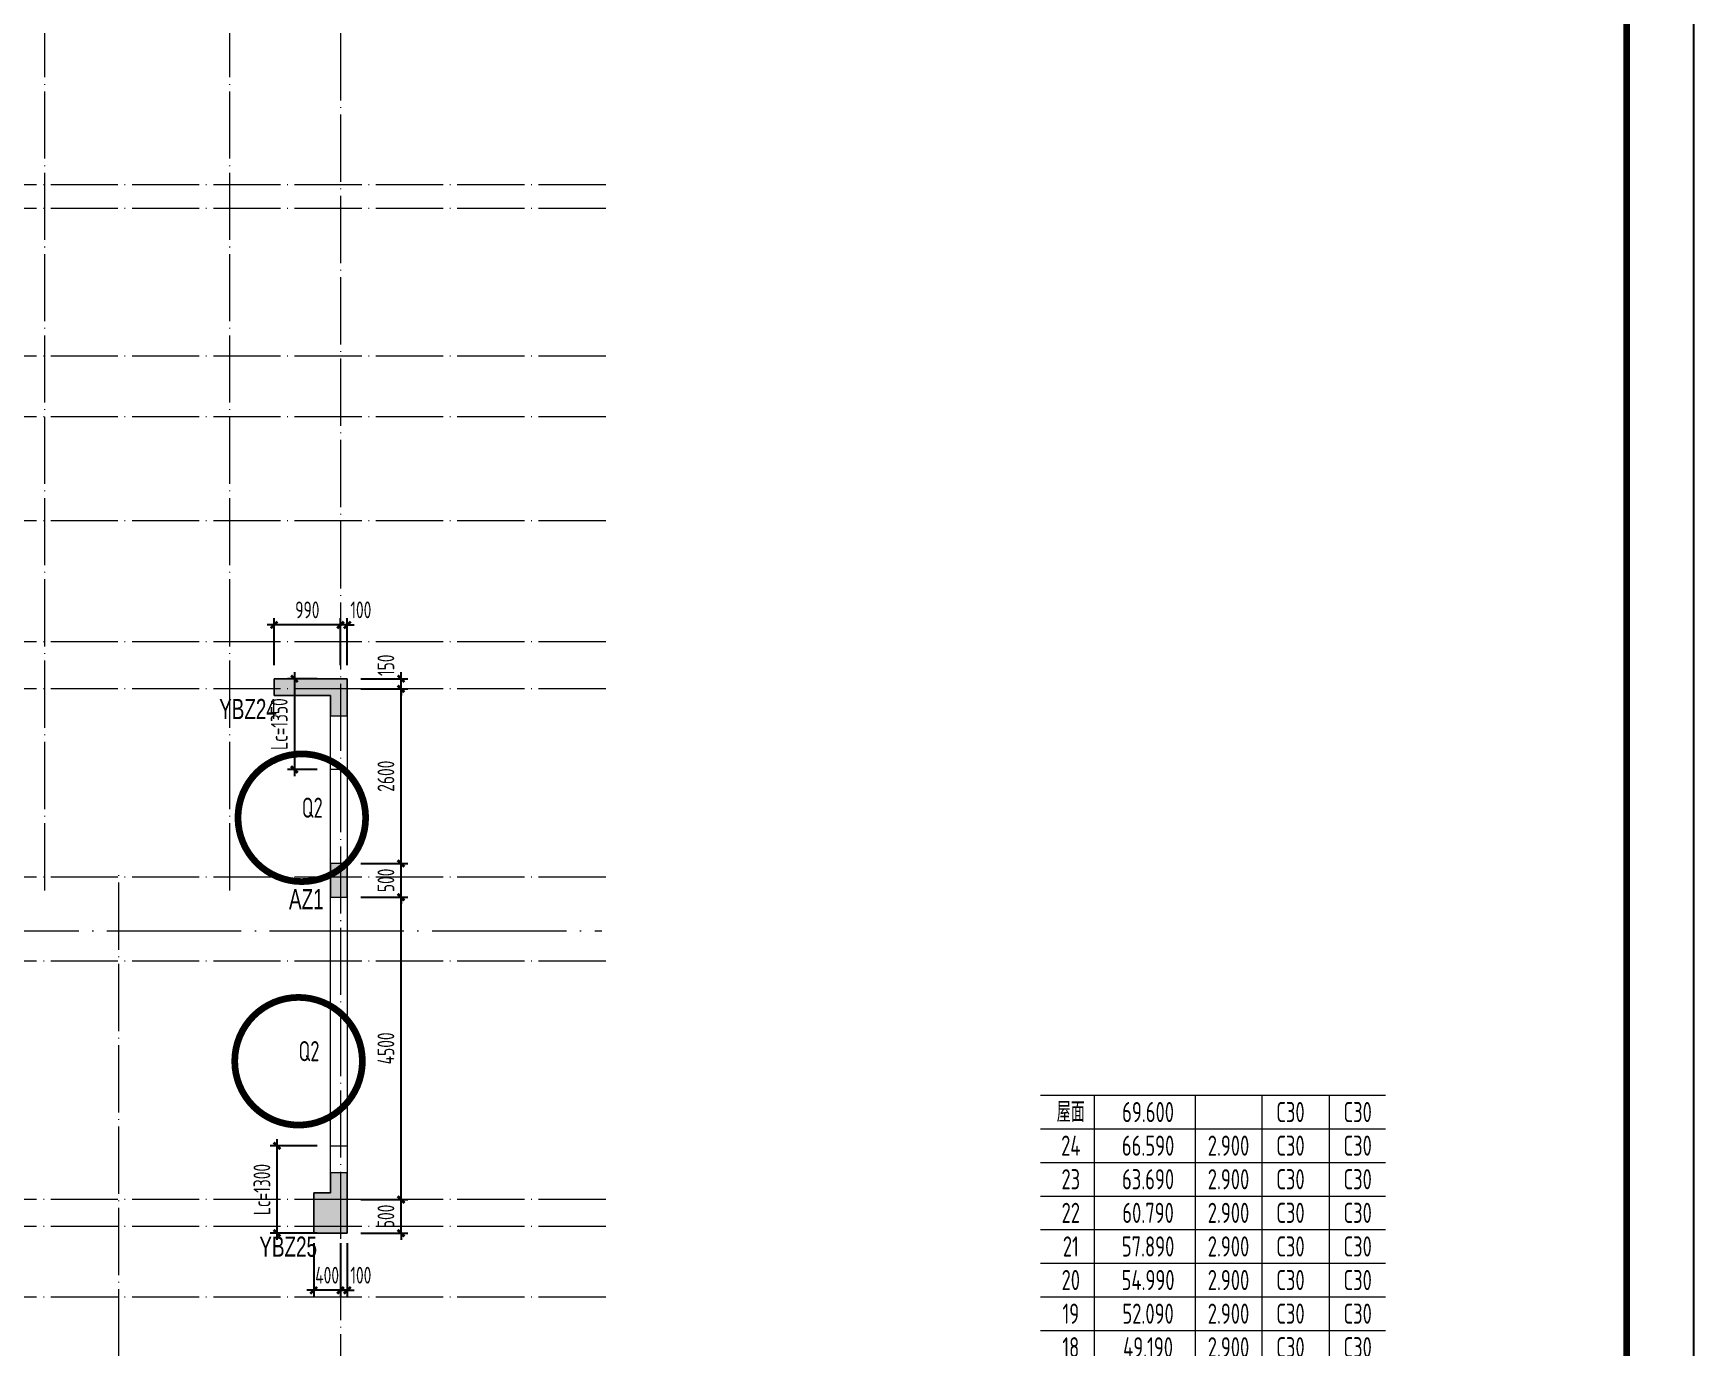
# Model space of a CAD drawing. Extents: x -129922 to 1190196, y -520662 to 139923.
# Drawn here: x 333122 to 357836, y -286258 to -266713 of the extents above; entities that cross this region are included whole.
import ezdxf
from ezdxf.enums import TextEntityAlignment as Align

# ---------------------------------------------------------------- set-up
doc = ezdxf.new("R2010")
doc.units = 0
doc.header["$LTSCALE"] = 1000
doc.header["$MEASUREMENT"] = 0
doc.linetypes.add('DASH', pattern=[0.35, 0.25, -0.1])
doc.linetypes.add('DOTE', pattern=[2.42, 2, -0.2, 0.02, -0.2])
for name, color, linetype, lineweight in [('A-轴线-塔楼', 1, 'DOTE', 9), ('A-轴线-隔墙', 41, 'DOTE', 9), ('S-基础-HATCH', 251, 'Continuous', 20), ('S-墙柱-COLU', 50, 'Continuous', 20), ('S-墙柱-DIM', 3, 'Continuous', 20), ('S-墙柱-Lc填充', 8, 'Continuous', 9), ('S-墙柱-WALL', 6, 'Continuous', 20), ('S-墙柱-编号', 4, 'Continuous', 20), ('S-轴网-轴线', 1, 'DOTE', 9), ('S-通用-TEXT', 7, 'Continuous', 20)]:
    doc.layers.add(name, color=color, linetype=linetype, lineweight=lineweight)
doc.layers.add('Tc', color=60, linetype='Continuous', plot=False)
doc.layers.add('Y-云图图框', color=7, linetype='Continuous')
doc.styles.add('_YT_Name', font='', dxfattribs={"width": 0.8})
doc.styles.add('_YT_Sign_Text', font='ros.shx', dxfattribs={"width": 0.8, "bigfont": 'hztxt.shx'})
doc.styles.add('BW_Dim', font='Bweng.shx', dxfattribs={"width": 0.7, "bigfont": 'hztxt.shx'})
doc.styles.get("Standard").update_dxf_attribs({"font": 'gbenor.shx', "bigfont": 'gbcbig.shx'})
doc.styles.add('TSSD_Dimension', font='tssdeng.shx', dxfattribs={"width": 0.7, "bigfont": 'HZTXT.SHX'})
doc.styles.add('TSSD_NORM', font='tssdeng.shx', dxfattribs={"width": 0.7, "bigfont": 'tssdchn.shx'})
doc.styles.add('TSSD_Rein', font='tssdeng.shx', dxfattribs={"width": 0.7, "bigfont": 'hztxt.shx'})
doc.styles.get('_YT_Name').set_extended_font_data('SimHei')
doc.dimstyles.new('TSSD_100_100', dxfattribs={"dimtxt": 250, "dimasz": 100, "dimexe": 100, "dimexo": 200, "dimgap": 100, "dimtad": 1, "dimdec": 0, "dimzin": 0, "dimdsep": 46, "dimtxsty": 'TSSD_Dimension', "dimblk": 'ARCHTICK', "dimcen": 0, "dimdle": 100, "dimclrt": 7, "dimadec": 0, "dimazin": 0, "dimtfac": 1, "dimtdec": 0, "dimtix": 1, "dimtmove": 2, "dimatfit": 0, "dimfxl": 0, "dimtolj": 1, "dimtzin": 0, "dimarcsym": 0})
doc.dimstyles.new('TSSD_100_100$0', dxfattribs={"dimtxt": 250, "dimasz": 100, "dimexe": 100, "dimexo": 250, "dimgap": 100, "dimtad": 1, "dimdec": 0, "dimzin": 0, "dimdsep": 46, "dimtxsty": 'TSSD_Dimension', "dimblk": 'ARCHTICK', "dimcen": 0, "dimdle": 100, "dimclrd": 3, "dimclre": 3, "dimclrt": 7, "dimadec": 0, "dimazin": 0, "dimtfac": 1, "dimtdec": 0, "dimtix": 1, "dimtmove": 2, "dimatfit": 0, "dimldrblk": 'ARCHTICK', "dimfxl": 0, "dimtolj": 1, "dimtzin": 0, "dimarcsym": 0})

# ---------------------------------------------------------------- blocks, each defined once
blk = doc.blocks.new('ECMCTK_A1_横_单行图名--0')
at = {"color": 4}
blk.add_lwpolyline([(0, 0), (841, 0), (841, 594), (0, 594)], close=True, dxfattribs=at)
at = {"const_width": 1}
blk.add_lwpolyline([(25, 10), (831, 10), (831, 584), (25, 584)], close=True, dxfattribs=at)
at = {"color": 80, "flags": 3}
for tag, height, p in [('YTHQINS', 3, (34.31, 585.5)), ('ECMCKEY', 3, (292.07, 288.23)), ('YTTQINS', 5.62, (848.03, 12.81)), ('YTBARCODE_T1', 3, (749.78, 5.95)), ('YTFRAME', 3, (652.76, 5.84))]:
    blk.add_attdef(tag, text='', height=height, dxfattribs=at).set_placement(p, align=Align.MIDDLE_CENTER)
for tag, height, style, width, p in [('证书编号', 4, '_YT_Sign_Text', 0.8, (708.87, 43.81)), ('审查批准号', 4, '_YT_Sign_Text', 0.8, (761.06, 43.81)), ('工程号', 4, '_YT_Sign_Text', 0.5, (804.08, 44.12)), ('设计单位', 6, '_YT_Name', 0.8, (623.75, 38.6)), ('建设单位', 4, '_YT_Sign_Text', 0.8, (734.96, 36.11)), ('阶段', 4, '_YT_Sign_Text', 0.8, (804.08, 35.81)), ('项目号', 4, '_YT_Sign_Text', 0.5, (822.08, 33.72)), ('项目名称', 4, '_YT_Sign_Text', 0.8, (734.96, 28.11)), ('专业', 4, '_YT_Sign_Text', 0.8, (804.08, 27.31)), ('图纸编号', 4, '_YT_Sign_Text', 0.5, (803.93, 19.36)), ('图纸名称', 4.5, '_YT_Name', 0.8, (735.39, 15.06)), ('版本号', 4, '_YT_Sign_Text', 0.8, (822.08, 13)), ('出图比例', 4.2, '_YT_Sign_Text', 0.8, (681.82, 11.78)), ('日期', 4, '_YT_Sign_Text', 0.5, (803.88, 12.13))]:
    blk.add_attdef(tag, text='', height=height, dxfattribs=dict(style=style, width=width)).set_placement(p, align=Align.CENTER)
at = {"style": '_YT_Sign_Text', "width": 0.8, "flags": 3}
for tag, p, height in [('[审定人]', (590.95, 27.81), 4.1), ('{审定人}', (605.87, 26.45), 6.24), ('[校对人]', (642.23, 27.82), 4.1), ('{校对人}', (658.35, 26.53), 6.24), ('{审核人}', (606.98, 18.44), 6.24), ('[设计人]', (642.47, 20.21), 4.1), ('{设计人}', (658.48, 18.54), 6.24), ('[审核人]', (591.01, 19.76), 4.1), ('{项目负责人}', (608.28, 10.72), 6.24), ('[项目负责人]', (590.78, 12.01), 4.1), ('[专业负责人]', (642.74, 11.77), 4.1), ('{专业负责人}', (658.58, 10.36), 6.24)]:
    blk.add_attdef(tag, p, '', height=height, dxfattribs=at)
at = {"color": 80, "flags": 3}
for tag, p in [('YTQRCODE', (551.04, 11.91)), ('YTBZSIT', (25, 10)), ('EXT_TK_LEFT', (25, 10))]:
    blk.add_attdef(tag, p, '', height=3, dxfattribs=at)
blk = doc.blocks.new('27F')
at = {"layer": 'S-通用-TEXT'}
for p, q in [((1009, 15068), (6141, 15068)), ((1809, 15068), (1809, 1293)), ((3309, 15068), (3309, 1293)), ((4309, 1293), (4309, 15068)), ((5309, 1293), (5309, 15068)), ((1009, 14568), (6141, 14568)), ((1009, 14068), (6141, 14068)), ((1009, 13568), (6141, 13568)), ((1009, 13068), (6141, 13068)), ((1009, 12568), (6141, 12568)), ((1009, 12068), (6141, 12068)), ((1009, 11568), (6141, 11568)), ((1009, 11068), (6141, 11068)), ((1009, 10568), (6141, 10568)), ((1009, 10068), (6141, 10068)), ((1009, 9568), (6141, 9568)), ((1009, 9068), (6141, 9068)), ((1009, 8568), (6141, 8568)), ((1009, 8068), (6141, 8068)), ((1009, 7568), (6141, 7568)), ((1009, 7068), (6141, 7068)), ((1009, 6568), (6141, 6568)), ((1009, 6068), (6141, 6068)), ((1009, 5568), (6141, 5568)), ((1009, 5068), (6141, 5068)), ((1009, 4568), (6141, 4568)), ((1009, 4068), (6141, 4068)), ((1009, 3568), (6141, 3568)), ((1009, 3068), (6141, 3068)), ((1009, 2068), (6141, 2068)), ((1009, 2007), (6141, 2007)), ((1009, 1293), (6141, 1293))]:
    blk.add_line(p, q, dxfattribs=at)
at = {"layer": 'S-通用-TEXT', "linetype": 'DASH'}
for p, q in [((1009, 2629), (6141, 2629)), ((1009, 2568), (6141, 2568)), ((1009, 2568), (6141, 2568)), ((1009, 2568), (6141, 2568))]:
    blk.add_line(p, q, dxfattribs=at)
at = {"layer": 'S-通用-TEXT'}
for points in [[(1009, 4586, 50, 50, 0), (744, 3854, 50, 50, 0), (745, 2735, 50, 50, 0), (1009, 2068, 0, 0, 0)], [(6141, 4074, 50, 50, 0), (6406, 3342, 50, 50, 0), (6406, 2735, 50, 50, 0), (6141, 2068, 0, 0, 0)]]:
    blk.add_lwpolyline(points, format="xyseb", dxfattribs=at)
at = {"layer": 'S-通用-TEXT', "const_width": 50}
blk.add_lwpolyline([(2361, 0), (4977, 0)], dxfattribs=at)
at = {"layer": 'S-通用-TEXT', "style": 'TSSD_Rein', "width": 0.7}
for s, p in [('屋面', (1459, 14818)), ('69.600', (2609, 14818)), ('C30', (4728, 14818)), ('C30', (5728, 14818)), ('24', (1459, 14318)), ('66.590', (2609, 14318)), ('2.900', (3806, 14318)), ('C30', (4728, 14318)), ('C30', (5728, 14318)), ('23', (1459, 13818)), ('63.690', (2609, 13818)), ('2.900', (3806, 13818)), ('C30', (4728, 13818)), ('C30', (5728, 13818)), ('22', (1459, 13318)), ('60.790', (2609, 13318)), ('2.900', (3806, 13318)), ('C30', (4728, 13318)), ('C30', (5728, 13318)), ('21', (1459, 12818)), ('57.890', (2609, 12818)), ('2.900', (3806, 12818)), ('C30', (4728, 12818)), ('C30', (5728, 12818)), ('20', (1459, 12318)), ('54.990', (2609, 12318)), ('2.900', (3806, 12318)), ('C30', (4728, 12318)), ('C30', (5728, 12318)), ('19', (1459, 11818)), ('52.090', (2609, 11818)), ('2.900', (3806, 11818)), ('C30', (4728, 11818)), ('C30', (5728, 11818)), ('18', (1459, 11318)), ('49.190', (2609, 11318)), ('2.900', (3806, 11318)), ('C30', (4728, 11318)), ('C30', (5728, 11318)), ('17', (1459, 10818)), ('46.290', (2609, 10818)), ('2.900', (3806, 10818)), ('C30', (4728, 10818)), ('C30', (5728, 10818)), ('16', (1459, 10318)), ('43.390', (2609, 10318)), ('2.900', (3806, 10318)), ('C30', (4728, 10318)), ('C30', (5728, 10318)), ('15', (1459, 9818)), ('40.490', (2609, 9818)), ('2.900', (3806, 9818)), ('C30', (4728, 9818)), ('C30', (5728, 9818)), ('14', (1459, 9318)), ('37.590', (2609, 9318)), ('2.900', (3806, 9318)), ('C30', (4728, 9318)), ('13', (1459, 8818)), ('34.690', (2609, 8818)), ('2.900', (3806, 8818)), ('C30', (4728, 8818)), ('12', (1459, 8318)), ('31.790', (2609, 8318)), ('2.900', (3806, 8318)), ('C30', (4728, 8318)), ('11', (1459, 7818)), ('28.890', (2609, 7818)), ('2.900', (3806, 7818)), ('C30', (4728, 7818)), ('10', (1459, 7318)), ('25.990', (2609, 7318)), ('2.900', (3806, 7318)), ('C30', (4728, 7318)), ('C40', (5728, 7318)), ('9', (1459, 6818)), ('23.090', (2609, 6818)), ('2.900', (3806, 6818)), ('C30', (4728, 6818)), ('C40', (5728, 6818)), ('8', (1459, 6318)), ('20.190', (2609, 6318)), ('2.900', (3806, 6318)), ('C30', (4728, 6318)), ('C40', (5728, 6318)), ('7', (1459, 5818)), ('17.290', (2609, 5818)), ('2.900', (3806, 5818)), ('C30', (4728, 5818)), ('C40', (5728, 5818)), ('6', (1459, 5318)), ('14.390', (2609, 5318)), ('2.900', (3806, 5318)), ('C30', (4728, 5318)), ('5', (1459, 4818)), ('11.490', (2609, 4818)), ('2.900', (3806, 4818)), ('C30', (4728, 4818)), ('4', (1459, 4318)), ('8.590', (2609, 4318)), ('2.900', (3806, 4318)), ('C30', (4728, 4318)), ('3', (1459, 3818)), ('5.690', (2609, 3818)), ('2.900', (3806, 3818)), ('C30', (4728, 3818)), ('2', (1459, 3318)), ('2.790', (2609, 3318)), ('2.900', (3806, 3318)), ('C30', (4728, 3318)), ('1', (1459, 2818)), ('-0.150', (2520, 2818)), ('2.940', (3806, 2818)), ('C30', (4728, 2818)), ('基础顶', (2520, 2318)), ('按实际', (3806, 2318)), ('详地下室', (4792, 2318)), ('-1', (1349, 2318)), ('标高 Hg', (2609, 1827)), ('层高', (3806, 1827)), ('梁、板', (4726, 1833)), ('墙、柱', (5726, 1833)), ('层号', (1459, 1674)), ('（m）', (2609, 1475)), ('（m）', (3806, 1475)), ('砼标号', (4726, 1480)), ('砼标号', (5726, 1480))]:
    blk.add_text(s, height=300, dxfattribs=at).set_placement(p, align=Align.MIDDLE_CENTER)
at = {"layer": 'S-通用-TEXT', "color": 6, "style": 'TSSD_Rein', "width": 0.7}
for s, p in [('C35', (5728, 9318)), ('C35', (5728, 8818)), ('C35', (5728, 8318)), ('C35', (5728, 7818)), ('C45', (5728, 5318)), ('C45', (5728, 4818)), ('C45', (5728, 4318)), ('C45', (5728, 3818)), ('C45', (5728, 3318)), ('C45', (5728, 2818)), ('C45', (5728, 2318))]:
    blk.add_text(s, height=300, dxfattribs=at).set_placement(p, align=Align.MIDDLE_CENTER)
at = {"layer": 'S-通用-TEXT', "color": 7, "style": 'TSSD_Rein', "width": 0.7}
for s, p in [('约束边缘构件', (500, 2502)), ('底部加强部位', (7150, 2013))]:
    blk.add_text(s, height=500, rotation=90, dxfattribs=at).set_placement(p)
at = {"layer": 'S-通用-TEXT', "style": 'TSSD_NORM', "width": 0.7}
for s, p in [('结 构 层 楼 面 ', (2665, 706)), ('标 高 砼 标 号', (2665, 106))]:
    blk.add_text(s, height=400, dxfattribs=at).set_placement(p)
blk = doc.blocks.new('24F')
at = {"layer": 'S-通用-TEXT'}
blk.add_blockref('27F', (0, 0), dxfattribs=at)
blk = doc.blocks.new('ZHOUWANG3')
at = {"layer": 'A-轴线-塔楼', "linetype": 'DOTE', "ltscale": 0.5}
for p, q in [((135852, 248942), (135852, 226834)), ((139798, 246686), (85362, 246686)), ((139798, 246336), (121152, 246336)), ((139798, 244136), (121152, 244136)), ((139798, 243236), (85362, 243236)), ((139798, 241686), (85362, 241686)), ((139798, 239886), (85362, 239886)), ((139798, 239186), (85362, 239186)), ((139798, 231586), (85362, 231586))]:
    blk.add_line(p, q, dxfattribs=at)
at = {"layer": 'A-轴线-隔墙', "ltscale": 0.5}
for p, q in [((131452, 236186), (131452, 248942)), ((134202, 236186), (134202, 248942)), ((139798, 236386), (129552, 236386)), ((132552, 226834), (132552, 236486)), ((139798, 235136), (129552, 235136)), ((139798, 231186), (85362, 231186)), ((139798, 230136), (85362, 230136))]:
    blk.add_line(p, q, dxfattribs=at)
blk = doc.blocks.new('_ArchTick')
at = {"color": 0, "linetype": 'ByBlock', "const_width": 0.4}
blk.add_lwpolyline([(-0.5, -0.5), (0.5, 0.5)], dxfattribs=at)
blk = doc.blocks.new('*D1210')
at = {"layer": 'Defpoints', "color": 0, "transparency": 16777216}
for p in [(337796, -279568), (338596, -279568), (337796, -284068)]:
    blk.add_point(p, dxfattribs=at)
at = {"layer": 'S-墙柱-DIM', "color": 0, "lineweight": -2, "transparency": 16777216}
for p, q in [((338596, -284168), (338596, -279468)), ((337996, -279568), (338696, -279568)), ((337996, -284068), (338696, -284068))]:
    blk.add_line(p, q, dxfattribs=at)
at = {"layer": 'S-墙柱-DIM', "color": 0, "lineweight": -2, "transparency": 16777216, "xscale": 100, "yscale": 100, "zscale": 100}
for p, rotation in [((338596, -279568), 90), ((338596, -284068), 270)]:
    blk.add_blockref('_ArchTick', p, dxfattribs=dict(at, rotation=rotation))
at = {"layer": 'S-墙柱-DIM', "color": 7, "transparency": 16777216, "insert": (338371, -281818), "char_height": 250, "attachment_point": 5, "rotation": 90, "style": 'TSSD_Dimension'}
blk.add_mtext('\\A1;4500', dxfattribs=at)
blk = doc.blocks.new('*D1212')
at = {"layer": 'Defpoints', "color": 0, "transparency": 16777216}
for p in [(337796, -279068), (338596, -279068), (337796, -279568)]:
    blk.add_point(p, dxfattribs=at)
at = {"layer": 'S-墙柱-DIM', "color": 0, "lineweight": -2, "transparency": 16777216}
for p, q in [((338596, -279068), (338596, -278968)), ((337996, -279068), (338696, -279068)), ((338596, -279568), (338596, -279068)), ((337996, -279568), (338696, -279568)), ((338596, -279568), (338596, -279668))]:
    blk.add_line(p, q, dxfattribs=at)
at = {"layer": 'S-墙柱-DIM', "color": 0, "lineweight": -2, "transparency": 16777216, "xscale": 100, "yscale": 100, "zscale": 100}
for p, rotation in [((338596, -279068), 270), ((338596, -279568), 90)]:
    blk.add_blockref('_ArchTick', p, dxfattribs=dict(at, rotation=rotation))
at = {"layer": 'S-墙柱-DIM', "color": 7, "transparency": 16777216, "insert": (338371, -279318), "char_height": 250, "attachment_point": 5, "rotation": 90, "style": 'TSSD_Dimension'}
blk.add_mtext('\\A1;500', dxfattribs=at)
blk = doc.blocks.new('*D1273')
at = {"layer": 'Defpoints', "color": 0, "transparency": 16777216}
for p in [(337696, -284618), (337796, -284618), (337696, -285418)]:
    blk.add_point(p, dxfattribs=at)
at = {"layer": 'S-墙柱-DIM', "color": 0, "lineweight": -2, "transparency": 16777216}
for p, q in [((337696, -284718), (337696, -285518)), ((337796, -284718), (337796, -285518)), ((337696, -285418), (337596, -285418)), ((337796, -285418), (337696, -285418)), ((337796, -285418), (337896, -285418))]:
    blk.add_line(p, q, dxfattribs=at)
at = {"layer": 'S-墙柱-DIM', "color": 0, "lineweight": -2, "transparency": 16777216, "xscale": 100, "yscale": 100, "zscale": 100}
blk.add_blockref('_ArchTick', (337696, -285418), dxfattribs=at)
at = {"layer": 'S-墙柱-DIM', "color": 0, "lineweight": -2, "transparency": 16777216, "xscale": 100, "yscale": 100, "zscale": 100, "rotation": 180}
blk.add_blockref('_ArchTick', (337796, -285418), dxfattribs=at)
at = {"layer": 'S-墙柱-DIM', "color": 7, "transparency": 16777216, "insert": (337998, -285193), "char_height": 250, "attachment_point": 5, "style": 'TSSD_Dimension'}
blk.add_mtext('\\A1;100', dxfattribs=at)
blk = doc.blocks.new('*D1274')
at = {"layer": 'Defpoints', "color": 0, "transparency": 16777216}
for p in [(337296, -284618), (337696, -284618), (337296, -285418)]:
    blk.add_point(p, dxfattribs=at)
at = {"layer": 'S-墙柱-DIM', "color": 0, "lineweight": -2, "transparency": 16777216}
for p, q in [((337296, -284718), (337296, -285518)), ((337696, -284718), (337696, -285518)), ((337296, -285418), (337196, -285418)), ((337696, -285418), (337296, -285418)), ((337696, -285418), (337796, -285418))]:
    blk.add_line(p, q, dxfattribs=at)
at = {"layer": 'S-墙柱-DIM', "color": 0, "lineweight": -2, "transparency": 16777216, "xscale": 100, "yscale": 100, "zscale": 100}
blk.add_blockref('_ArchTick', (337296, -285418), dxfattribs=at)
at = {"layer": 'S-墙柱-DIM', "color": 0, "lineweight": -2, "transparency": 16777216, "xscale": 100, "yscale": 100, "zscale": 100, "rotation": 180}
blk.add_blockref('_ArchTick', (337696, -285418), dxfattribs=at)
at = {"layer": 'S-墙柱-DIM', "color": 7, "transparency": 16777216, "insert": (337496, -285193), "char_height": 250, "attachment_point": 5, "style": 'TSSD_Dimension'}
blk.add_mtext('\\A1;400', dxfattribs=at)
blk = doc.blocks.new('*D1275')
at = {"layer": 'Defpoints', "color": 0, "transparency": 16777216}
for p in [(336706, -275518), (336706, -276318), (337696, -276318)]:
    blk.add_point(p, dxfattribs=at)
at = {"layer": 'S-墙柱-DIM', "color": 0, "lineweight": -2, "transparency": 16777216}
for p, q in [((337796, -275518), (336606, -275518)), ((336706, -276118), (336706, -275418)), ((337696, -276118), (337696, -275418))]:
    blk.add_line(p, q, dxfattribs=at)
at = {"layer": 'S-墙柱-DIM', "color": 0, "lineweight": -2, "transparency": 16777216, "xscale": 100, "yscale": 100, "zscale": 100, "rotation": 180}
blk.add_blockref('_ArchTick', (336706, -275518), dxfattribs=at)
at = {"layer": 'S-墙柱-DIM', "color": 0, "lineweight": -2, "transparency": 16777216, "xscale": 100, "yscale": 100, "zscale": 100}
blk.add_blockref('_ArchTick', (337696, -275518), dxfattribs=at)
at = {"layer": 'S-墙柱-DIM', "color": 7, "transparency": 16777216, "insert": (337201, -275293), "char_height": 250, "attachment_point": 5, "style": 'TSSD_Dimension'}
blk.add_mtext('\\A1;990', dxfattribs=at)
blk = doc.blocks.new('*D1276')
at = {"layer": 'Defpoints', "color": 0, "transparency": 16777216}
for p in [(337696, -275518), (337696, -276318), (337796, -276318)]:
    blk.add_point(p, dxfattribs=at)
at = {"layer": 'S-墙柱-DIM', "color": 0, "lineweight": -2, "transparency": 16777216}
for p, q in [((337696, -275518), (337596, -275518)), ((337696, -276118), (337696, -275418)), ((337796, -275518), (337696, -275518)), ((337796, -276118), (337796, -275418)), ((337796, -275518), (337896, -275518))]:
    blk.add_line(p, q, dxfattribs=at)
at = {"layer": 'S-墙柱-DIM', "color": 0, "lineweight": -2, "transparency": 16777216, "xscale": 100, "yscale": 100, "zscale": 100}
blk.add_blockref('_ArchTick', (337696, -275518), dxfattribs=at)
at = {"layer": 'S-墙柱-DIM', "color": 0, "lineweight": -2, "transparency": 16777216, "xscale": 100, "yscale": 100, "zscale": 100, "rotation": 180}
blk.add_blockref('_ArchTick', (337796, -275518), dxfattribs=at)
at = {"layer": 'S-墙柱-DIM', "color": 7, "transparency": 16777216, "insert": (337998, -275293), "char_height": 250, "attachment_point": 5, "style": 'TSSD_Dimension'}
blk.add_mtext('\\A1;100', dxfattribs=at)
blk = doc.blocks.new('*D1277')
at = {"layer": 'Defpoints', "color": 0, "transparency": 16777216}
for p in [(337796, -276318), (337796, -276468), (338596, -276318)]:
    blk.add_point(p, dxfattribs=at)
at = {"layer": 'S-墙柱-DIM', "color": 0, "lineweight": -2, "transparency": 16777216}
for p, q in [((338596, -276318), (338596, -276218)), ((337996, -276318), (338696, -276318)), ((337996, -276468), (338696, -276468)), ((338596, -276468), (338596, -276318)), ((338596, -276468), (338596, -276568))]:
    blk.add_line(p, q, dxfattribs=at)
at = {"layer": 'S-墙柱-DIM', "color": 0, "lineweight": -2, "transparency": 16777216, "xscale": 100, "yscale": 100, "zscale": 100}
for p, rotation in [((338596, -276318), 270), ((338596, -276468), 90)]:
    blk.add_blockref('_ArchTick', p, dxfattribs=dict(at, rotation=rotation))
at = {"layer": 'S-墙柱-DIM', "color": 7, "transparency": 16777216, "insert": (338371, -276117), "char_height": 250, "attachment_point": 5, "rotation": 90, "style": 'TSSD_Dimension'}
blk.add_mtext('\\A1;150', dxfattribs=at)
blk = doc.blocks.new('*D1278')
at = {"layer": 'Defpoints', "color": 0, "transparency": 16777216}
for p in [(337796, -276468), (338596, -276468), (337796, -279068)]:
    blk.add_point(p, dxfattribs=at)
at = {"layer": 'S-墙柱-DIM', "color": 0, "lineweight": -2, "transparency": 16777216}
for p, q in [((337996, -276468), (338696, -276468)), ((338596, -279168), (338596, -276368)), ((337996, -279068), (338696, -279068))]:
    blk.add_line(p, q, dxfattribs=at)
at = {"layer": 'S-墙柱-DIM', "color": 0, "lineweight": -2, "transparency": 16777216, "xscale": 100, "yscale": 100, "zscale": 100}
for p, rotation in [((338596, -276468), 90), ((338596, -279068), 270)]:
    blk.add_blockref('_ArchTick', p, dxfattribs=dict(at, rotation=rotation))
at = {"layer": 'S-墙柱-DIM', "color": 7, "transparency": 16777216, "insert": (338371, -277768), "char_height": 250, "attachment_point": 5, "rotation": 90, "style": 'TSSD_Dimension'}
blk.add_mtext('\\A1;2600', dxfattribs=at)
blk = doc.blocks.new('*D1279')
at = {"layer": 'Defpoints', "color": 0, "transparency": 16777216}
for p in [(337796, -284068), (338596, -284068), (337796, -284568)]:
    blk.add_point(p, dxfattribs=at)
at = {"layer": 'S-墙柱-DIM', "color": 0, "lineweight": -2, "transparency": 16777216}
for p, q in [((338596, -284068), (338596, -283968)), ((337996, -284068), (338696, -284068)), ((338596, -284568), (338596, -284068)), ((337996, -284568), (338696, -284568)), ((338596, -284568), (338596, -284668))]:
    blk.add_line(p, q, dxfattribs=at)
at = {"layer": 'S-墙柱-DIM', "color": 0, "lineweight": -2, "transparency": 16777216, "xscale": 100, "yscale": 100, "zscale": 100}
for p, rotation in [((338596, -284068), 270), ((338596, -284568), 90)]:
    blk.add_blockref('_ArchTick', p, dxfattribs=dict(at, rotation=rotation))
at = {"layer": 'S-墙柱-DIM', "color": 7, "transparency": 16777216, "insert": (338371, -284318), "char_height": 250, "attachment_point": 5, "rotation": 90, "style": 'TSSD_Dimension'}
blk.add_mtext('\\A1;500', dxfattribs=at)
blk = doc.blocks.new('*D1284')
at = {"layer": 'Defpoints', "color": 0, "transparency": 16777216}
for p in [(337546, -276318), (337008, -277668), (337546, -277668)]:
    blk.add_point(p, dxfattribs=at)
at = {"layer": 'S-墙柱-DIM', "color": 0, "lineweight": -2, "transparency": 16777216}
for p, q in [((337008, -276218), (337008, -277768)), ((337346, -276318), (336908, -276318)), ((337346, -277668), (336908, -277668))]:
    blk.add_line(p, q, dxfattribs=at)
at = {"layer": 'S-墙柱-DIM', "color": 0, "lineweight": -2, "transparency": 16777216, "xscale": 100, "yscale": 100, "zscale": 100}
for p, rotation in [((337008, -276318), 90), ((337008, -277668), 270)]:
    blk.add_blockref('_ArchTick', p, dxfattribs=dict(at, rotation=rotation))
at = {"layer": 'S-墙柱-DIM', "color": 7, "transparency": 16777216, "insert": (336783, -276993), "char_height": 250, "attachment_point": 5, "rotation": 90, "style": 'TSSD_Dimension'}
blk.add_mtext('\\A1;Lc=1350', dxfattribs=at)
blk = doc.blocks.new('*D1285')
at = {"layer": 'Defpoints', "color": 0, "transparency": 16777216}
for p in [(336750, -283268), (337546, -283268), (337546, -284568)]:
    blk.add_point(p, dxfattribs=at)
at = {"layer": 'S-墙柱-DIM', "color": 0, "lineweight": -2, "transparency": 16777216}
for p, q in [((336750, -284668), (336750, -283168)), ((337346, -283268), (336650, -283268)), ((337346, -284568), (336650, -284568))]:
    blk.add_line(p, q, dxfattribs=at)
at = {"layer": 'S-墙柱-DIM', "color": 0, "lineweight": -2, "transparency": 16777216, "xscale": 100, "yscale": 100, "zscale": 100}
for p, rotation in [((336750, -283268), 90), ((336750, -284568), 270)]:
    blk.add_blockref('_ArchTick', p, dxfattribs=dict(at, rotation=rotation))
at = {"layer": 'S-墙柱-DIM', "color": 7, "transparency": 16777216, "insert": (336525, -283918), "char_height": 250, "attachment_point": 5, "rotation": 90, "style": 'TSSD_Dimension'}
blk.add_mtext('\\A1;Lc=1300', dxfattribs=at)

msp = doc.modelspace()

# ---------------------------------------------------------------- hatches: boundary and pattern name
at = {"layer": 'S-基础-HATCH'}
for points in [[(337546.4, -276568.2), (337546.4, -276868.2), (337796.4, -276868.2), (337796.4, -276318.2), (336706.4, -276318.2), (336706.4, -276568.2)], [(337546.4, -283968.2), (337296.4, -283968.2), (337296.4, -284568.2), (337796.4, -284568.2), (337796.4, -283668.2), (337546.4, -283668.2)]]:
    msp.add_hatch(color=256, dxfattribs=at).paths.add_polyline_path(points)
h = msp.add_hatch(color=256, dxfattribs=at)
h.dxf.hatch_style = 1
h.paths.add_polyline_path([(337546.4, -279068.2), (337796.4, -279068.2), (337796.4, -279568.2), (337546.4, -279568.2)])

# ---------------------------------------------------------------- linework, layer by layer
at = {"layer": 'S-墙柱-COLU'}
for points in [[(337546.4, -276568.2), (337546.4, -276868.2), (337796.4, -276868.2), (337796.4, -276318.2), (336706.4, -276318.2), (336706.4, -276568.2)], [(337796.4, -279068.2), (337546.4, -279068.2), (337546.4, -279568.2), (337796.4, -279568.2)], [(337546.4, -283968.2), (337296.4, -283968.2), (337296.4, -284568.2), (337796.4, -284568.2), (337796.4, -283668.2), (337546.4, -283668.2)]]:
    msp.add_lwpolyline(points, close=True, dxfattribs=at)
at = {"layer": 'S-墙柱-Lc填充'}
for p, q in [((337796.4, -277668.2), (337546.4, -277668.2)), ((337546.4, -283268.2), (337796.4, -283268.2))]:
    msp.add_line(p, q, dxfattribs=at)
at = {"layer": 'S-墙柱-WALL'}
msp.add_lwpolyline([(337296.4, -283968.2), (337546.4, -283968.2), (337546.4, -276568.2), (336706.4, -276568.2), (336706.4, -276318.2), (337796.4, -276318.2), (337796.4, -284568.2), (337296.4, -284568.2)], close=True, dxfattribs=at)
at = {"layer": 'S-轴网-轴线'}
msp.add_lwpolyline([(324538.2, -280068.2), (341583, -280068.2)], dxfattribs=at)
msp.add_lwpolyline([(324538.2, -280068.2), (341583, -280068.2)], dxfattribs=at)
at = {"layer": 'Tc', "const_width": 100}
for points in [[(336169.1, -278386.2, 1), (338069.1, -278386.2, 1)], [(336120.6, -282009.2, 1), (338020.6, -282009.2, 1)]]:
    msp.add_lwpolyline(points, format="xyb", close=True, dxfattribs=at)

# ---------------------------------------------------------------- block references
msp.add_blockref('ZHOUWANG3', (201844.5, -515654.6))
at = {"layer": 'S-通用-TEXT'}
msp.add_blockref('24F', (347105.3, -297583.3), dxfattribs=at)
at = {"layer": 'Y-云图图框', "xscale": 100, "yscale": 100, "zscale": 100}
msp.add_blockref('ECMCTK_A1_横_单行图名--0', (273736.3, -310439.8), dxfattribs=at)

# ---------------------------------------------------------------- texts
at = {"layer": 'S-墙柱-编号', "style": 'TSSD_Rein', "width": 0.7}
for p in [(337119.1, -278386.2), (337070.6, -282009.2)]:
    msp.add_text('Q2', height=300, dxfattribs=at).set_placement(p)
at = {"layer": 'S-通用-TEXT', "style": 'BW_Dim', "width": 0.7}
for s, p in [('YBZ24', (335889.1, -276618.2)), ('AZ1', (336928.6, -279447.4)), ('YBZ25', (336487.2, -284618.2))]:
    msp.add_text(s, height=300, dxfattribs=at).set_placement(p, align=Align.TOP_LEFT)

# ---------------------------------------------------------------- dimensions: what is measured, and where the dimension line sits
at = {"layer": 'S-墙柱-DIM'}
for base, p1, p2, angle, picture, middle in [((336706.4, -275518.2), (337696.4, -276318.2), (336706.4, -276318.2), 180, '*D1275', (337201.4, -275293.2)), ((338596.4, -276468.2), (337796.4, -279068.2), (337796.4, -276468.2), 90, '*D1278', (338371.4, -277768.2)), ((338596.4, -279068.2), (337796.4, -279568.2), (337796.4, -279068.2), 90, '*D1212', (338371.4, -279318.2)), ((338596.4, -279568.2), (337796.4, -284068.2), (337796.4, -279568.2), 90, '*D1210', (338371.4, -281818.2)), ((338596.4, -284068.2), (337796.4, -284568.2), (337796.4, -284068.2), 90, '*D1279', (338371.4, -284318.2))]:
    dim = msp.add_linear_dim(base=base, p1=p1, p2=p2, angle=angle, dimstyle='TSSD_100_100', dxfattribs=at)
    dim.commit()
    dim.dimension.update_dxf_attribs({"geometry": picture, "text_midpoint": middle})
for base, p1, p2, angle, picture, middle in [((337696.4, -275518.2), (337796.4, -276318.2), (337696.4, -276318.2), 180, '*D1276', (337998, -275293.2)), ((338596.4, -276318.2), (337796.4, -276468.2), (337796.4, -276318.2), 90, '*D1277', (338371.4, -276116.6))]:
    dim = msp.add_linear_dim(base=base, p1=p1, p2=p2, angle=angle, dimstyle='TSSD_100_100', dxfattribs=at)
    dim.commit()
    dim.dimension.update_dxf_attribs({"geometry": picture, "text_midpoint": middle, "dimtype": 128})
for base, p1, p2, angle, picture, middle in [((337008, -277668.2), (337546.4, -276318.2), (337546.4, -277668.2), 270, '*D1284', (336783, -276993.2)), ((336750, -283268.2), (337546.4, -284568.2), (337546.4, -283268.2), 90, '*D1285', (336525, -283918.2))]:
    dim = msp.add_linear_dim(base=base, p1=p1, p2=p2, angle=angle, text='Lc=<>', dimstyle='TSSD_100_100', dxfattribs=at)
    dim.commit()
    dim.dimension.update_dxf_attribs({"geometry": picture, "text_midpoint": middle})
dim = msp.add_aligned_dim(p1=(337696.4, -284618.2), p2=(337296.4, -284618.2), distance=800, dimstyle='TSSD_100_100$0', override={"dimexo": 100, "dimclrd": 0, "dimclre": 0, "dimatfit": 0, "dimfxl": 1, "dimlwd": 65534}, dxfattribs=at)
dim.commit()
dim.dimension.update_dxf_attribs({"geometry": '*D1274', "text_midpoint": (337496.4, -285193.2)})
dim = msp.add_linear_dim(base=(337696.4, -285418.2), p1=(337796.4, -284618.2), p2=(337696.4, -284618.2), angle=180, dimstyle='TSSD_100_100$0', override={"dimexo": 100, "dimclrd": 0, "dimclre": 0, "dimatfit": 0, "dimfxl": 1, "dimlwd": 65534}, dxfattribs=at)
dim.commit()
dim.dimension.update_dxf_attribs({"geometry": '*D1273', "text_midpoint": (337998, -285193.2), "dimtype": 129})

doc.saveas('drawing.dxf')
